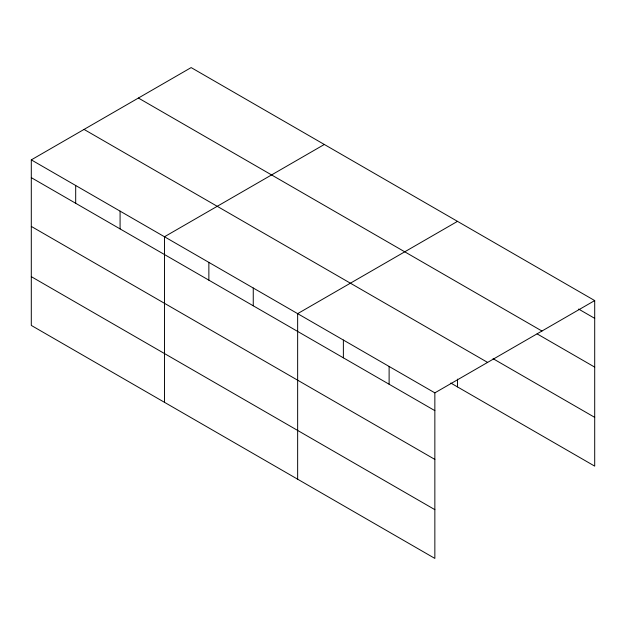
<?xml version="1.0" encoding="UTF-8"?>
<svg xmlns="http://www.w3.org/2000/svg" width="626" height="626" viewBox="0 0 626 626"><rect width="100%" height="100%" fill="white"/><g stroke="black" fill="none" stroke-linecap="round" stroke-linejoin="round"><path stroke-width="0.94" d="M450.79 383.042L594.7 466.127L594.7 300.574L191.149 67.585L31.3 159.873L31.3 325.426L434.851 558.415L434.851 392.862L31.3 159.873M324.323 144.473L164.474 236.761L164.474 402.307M457.489 221.361L297.647 313.649L297.647 479.195M434.851 392.862L594.7 300.574M578.604 309.064L594.7 318.352M138.401 98.039L541.952 331.029M537.108 333.869L594.7 367.118M493.061 358.682L594.7 417.362M84.048 129.418L487.599 362.407M31.3 177.651L434.851 410.64M31.3 226.416L434.851 459.406M31.3 276.661L434.851 509.65M457.489 379.106L457.489 386.907M389.114 366.46L389.114 384.231M343.377 340.051L343.377 357.829M253.256 288.023L253.256 305.793M208.865 262.388L208.865 280.166M120.082 211.134L120.082 228.905M75.691 185.507L75.691 203.278"/></g></svg>
